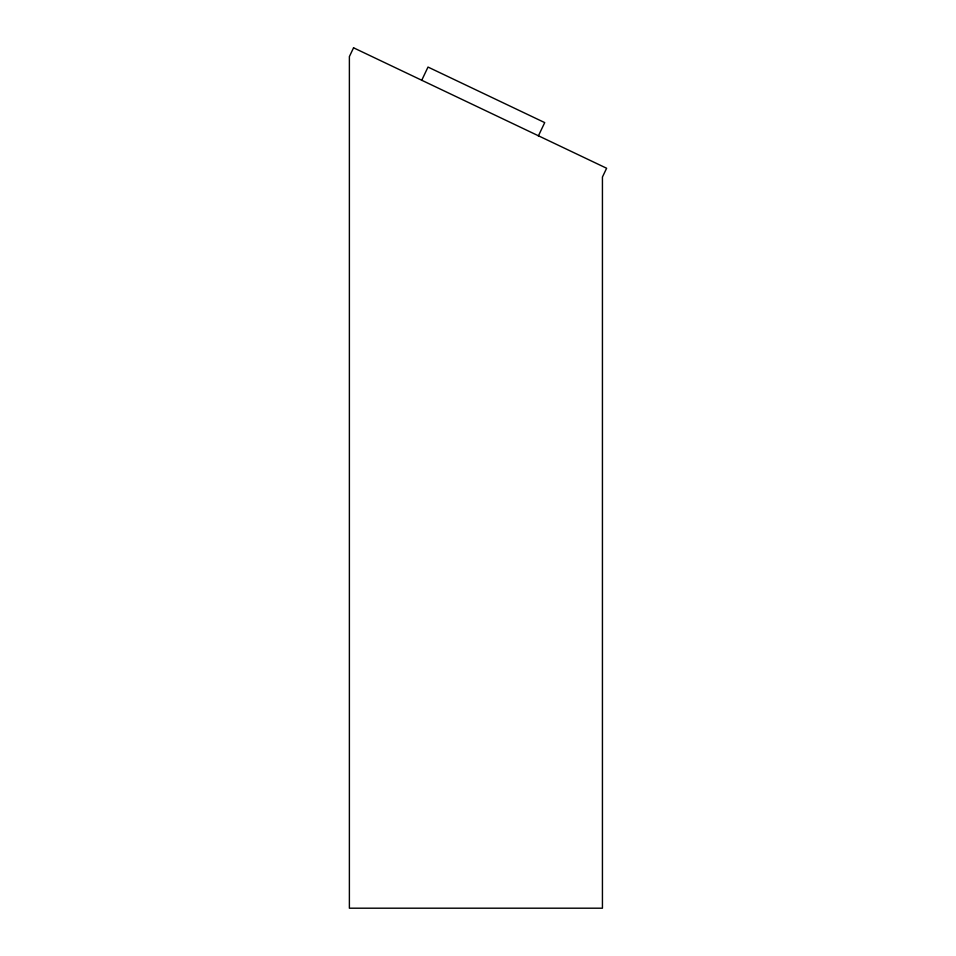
<?xml version="1.0" encoding="UTF-8"?>
<svg xmlns="http://www.w3.org/2000/svg" width="956" height="956" viewBox="0 0 956 956"><rect width="100%" height="100%" fill="white"/><g stroke="black" fill="none" stroke-linecap="round" stroke-linejoin="round"><path stroke-width="1.43" d="M421.656 80.435L428.013 67.063L544.717 122.607L538.348 135.979M353.565 47.8L349.382 56.583L349.382 908.2L602.435 908.2L602.435 177.027L606.618 168.244L353.565 47.8"/></g></svg>
